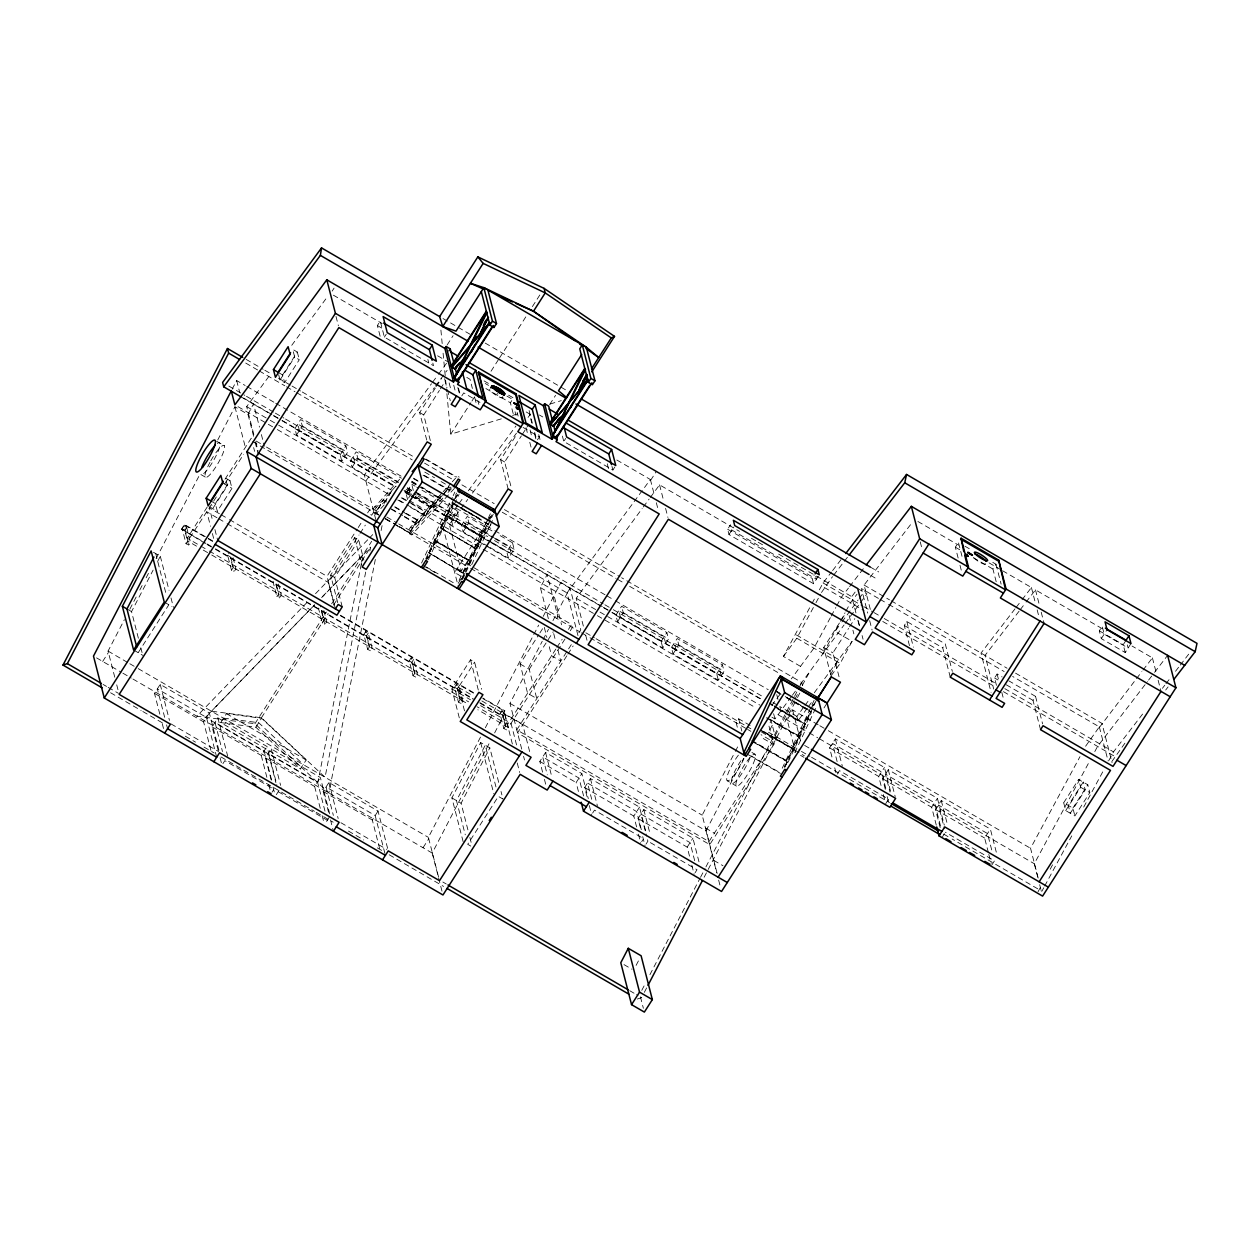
<?xml version="1.0" encoding="UTF-8"?>
<svg xmlns="http://www.w3.org/2000/svg" width="1260" height="1260" viewBox="0 0 1260 1260"><rect width="100%" height="100%" fill="white"/><g stroke="black" fill="none" stroke-linecap="round" stroke-linejoin="round"><path stroke-width="0.75" stroke-dasharray="5 3.75" d="M365.683 572.072L325.048 777.278L261.434 717.759L211.412 711.191L314.842 604.627M369.873 550.966L370.629 547.139L321.647 597.618M361.289 564.118L317.788 782.602L205.537 717.318L314.275 605.052M361.667 562.196L363.195 554.542L321.064 598.043M375.338 559.44L328.844 792.965L254.93 723.712L196.859 716.2L307.345 602.122M381.103 530.554L382.252 524.774M421.565 563.031L452.356 497.432M453.19 495.652L454.844 492.109M425.77 558.7L456.561 493.101M425.817 560.495L453.19 502.189M454.009 500.425L456.498 495.117M428.353 559.723L459.034 494.345M459.097 580.34L487.399 520.065M488.234 518.285L491.558 511.198M461.648 579.568L488.281 522.837M489.101 521.057L491.605 515.734M462.53 579.584L465.019 574.292M465.838 572.528L490.723 519.514M491.558 517.75L493.211 514.222M471.697 564.685L492.424 520.506M782.224 768.253L814.684 699.111M784.76 767.482L813.062 707.207M813.897 705.427L816.385 700.103M788.13 762.206L811.361 712.735M794.824 752.598L815.551 708.435M232.171 389.167L236.659 380.536L245.149 385.481M114.77 677.234L108.061 651.089L124.378 619.684M129.811 609.21L136.159 597.004M139.781 590.011L142.506 584.782M146.129 577.804L148.853 572.576M156.098 558.605L199.615 474.863M217.744 439.96L234.959 406.822L247.984 414.398L254.614 440.197M138.38 638.237L131.544 611.62L153.121 570.103M157.61 561.456L160.303 556.259L151.121 550.919M247.984 414.398L253.496 403.798L259.481 427.108M548.368 618.66L540.383 587.569L547.139 574.576L557.912 616.549L554.825 621.369M438.543 876.865L428.4 837.38L480.832 736.47M485.352 727.76L538.681 625.102M543.202 616.408L560.81 582.529M463.129 841.649L451.899 797.911L480.659 742.565L489.841 747.904L499.086 783.909M441.992 891.167L432.212 853.067L490.124 741.605M494.644 732.895L504.599 713.727L705.994 830.844L716.688 872.534M521.719 749.117L509.969 703.379L542.225 641.308M543.123 639.592L548.494 629.244M552.967 620.629L569.992 587.869L580.765 629.842L577.615 634.772M467.917 829.867L461.081 803.25L489.841 747.904M717.145 873.448L702.182 815.157L734.423 753.102M735.32 751.37L738.911 744.471M636.095 965.381L639.434 958.954M705.994 830.844L743.605 758.441M641.781 990.344L645.403 983.399M649.924 974.689L699.615 879.039M700.528 877.291L705.049 868.597M705.947 866.864L793.595 698.135M794.509 696.402L799.029 687.708M799.927 685.96L801.738 682.479L621.637 577.741M644.317 992.36L647.041 987.131M704.135 877.244L796.572 699.316M797.485 697.567L800.194 692.338M800.51 666.383L783.421 656.444L811.046 605.225M811.975 603.509L815.677 596.657M819.378 589.806L823.064 582.955L831.411 572.103M783.421 656.444L796.824 638.221L815.078 604.359M815.992 602.674L820.559 594.2M821.473 592.515L832.514 576.655M769.907 729.697L772.317 725.24M830.34 617.683L813.897 648.16L791.296 678.904M831.253 615.998L835.821 607.525M836.734 605.84L841.302 597.366L848.421 588.105M794.083 700.639L773.892 738.077L777.719 737.588M794.997 698.938L798.683 692.134M802.352 685.33L809.692 671.722M818.134 724.752L792.635 709.931L787.201 720.027L795.517 752.425M823.079 653.499L839.554 622.96M840.467 621.274L845.019 612.832M845.933 611.147L850.484 602.705L857.036 594.184M830.434 674.856L838.688 659.563L795.344 634.347M831.238 675.581L840.168 663.437L852.091 641.34L835.002 631.402L840.782 623.542M1038.193 878.094L1030.554 848.295L1079.993 756.63M1085.6 746.251L1099.319 726.862L1012.646 676.462M1037.72 877.054L1034.287 863.73L1089.207 761.938M1094.783 751.59L1097.57 746.408L1147.435 681.613M1038.067 891.702L1040.87 886.52M1050.178 869.258L1052.966 864.077M1083.71 807.109L1104.201 769.135M1108.847 760.505L1113.509 751.873L1144.521 711.569M1043.768 887.764L1041.894 891.23L952.15 839.034M1044.697 886.032L1071.756 835.884M1111.856 761.528L1126.534 740.912M332.168 291.107L334.073 288.115M205.427 543.533L181.55 529.106L184.48 524.522L206.514 537.327M181.708 529.736L184.48 524.522M282.634 374.945L297.313 352.028L292.714 349.366L294.683 357.052L299.281 359.714L284.618 382.63L280.019 379.969L278.05 372.283L282.634 374.945L284.618 382.63M280.019 379.969L294.683 357.052M186.669 527.467L190.575 542.698L188.59 545.155L184.795 530.381L186.669 527.467L184.102 525.987L188.008 541.202L196.497 546.131M102.674 661.437L108.407 652.475M207.175 507.055L187.236 538.209L199.112 545.108M225.02 479.194L251.244 438.197L252.016 441.205L377.433 514.143M216.342 496.944L186.023 543.659L188.59 545.155M224.737 483.824L243.621 454.324M230.013 480.674L231.982 488.36L217.318 511.276L215.35 503.591L230.013 480.674L225.414 477.997L227.398 485.683L212.72 508.599L211.932 505.528M138.19 652.68L168.856 604.753M294.903 428.542L300.636 419.58L345.917 445.914L347.571 452.34L341.838 461.302L296.557 434.968L294.903 428.542L340.184 454.876L341.838 461.302M296.557 434.968L302.29 426.006L300.636 419.58M233.037 557.676L235.966 569.095L233.982 571.552L231.43 570.055L227.635 555.298L229.509 552.384M380.142 336.247L377.386 325.537L380.252 321.064L384.379 337.129L433.503 365.699L432.59 362.124M159.831 714.199L154.476 693.346L160.209 684.385L209.333 712.955L219.555 752.755M384.379 337.129L386.284 334.136M340.184 454.876L345.917 445.914M392.332 490.66L352.075 467.255L350.438 460.829L356.17 451.883L401.436 478.202M352.075 467.255L357.808 458.309L356.17 451.883M210.893 750.346L203.6 721.901L209.333 712.955M447.158 344.957L453.049 335.743M218.216 750.566L212.137 726.878L217.87 717.916L266.994 746.487L276.822 784.744M220.736 722.594L226.469 713.648L261.56 718.247L306.18 759.985L300.447 768.947L220.736 722.594L255.827 727.209L300.447 768.947M426.731 440.055L419.674 412.555L435.314 388.096M436.37 386.458L441.583 378.315M430.322 440.575L423.722 414.902L439.378 390.458M440.417 388.82L445.646 380.677M335.38 608.848L327.017 576.308L357.194 529.153M358.234 527.53L362.407 521.026M367.605 512.899L369.684 509.638L371.038 514.899M337.711 602.642L330.64 575.143L354.643 537.642L358.706 540.005L363.872 560.18M372.976 508.993L402.05 476.532M395.939 486.045L376.393 507.323L374.677 509.985L375.732 514.096L384.946 504.063M334.12 604.327L328.545 582.624L359.021 534.996M360.077 533.358L365.337 525.136M371.637 515.293L373.748 512.001M386.662 501.968L383.418 500.078L375.37 512.647L378.614 514.553M342.232 606.832L334.703 577.505L358.706 540.005M222.925 763.654L224.831 760.662L273.955 789.232L272.034 792.209M461.822 395.892L463.743 392.899L479.966 402.349L478.06 405.326M254.93 723.712L326.403 612.029M331.663 603.808L371.668 541.312M261.434 717.759L328.23 613.399M333.522 605.115L370.629 547.139M255.827 727.209L261.56 718.247M407.61 499.558L405.956 493.133L411.689 484.171L415.044 486.124M408.571 498.062L412.382 492.093M501.338 418.84L450.733 434.196L470.878 402.712M471.949 401.058L475.13 396.081M491.038 371.227L498.456 359.62M499.511 357.966L526.034 316.528M532.397 306.589L539.816 294.998M266.868 777.31L261.261 755.449L266.994 746.487M441.835 493.148L410.555 527.2L408.854 529.861L409.909 533.957L411.61 534.965L455.033 487.699M442.244 495.558L412.272 528.192L410.555 530.854L411.61 534.965M271.136 779.798L265.529 757.922L271.262 748.976L320.386 777.53L330.214 815.803L325.426 823.268M406.192 513.324L417.58 519.955L409.531 532.523L393.262 523.058M417.58 519.955L409.689 533.153L393.419 523.688M425.455 511.387L417.564 524.585L425.455 511.387L401.042 497.18M425.439 516.017L433.314 502.819L425.439 516.017L410.791 507.497M440.338 496.44L433.298 507.449L440.181 495.826M443.016 495.117L449.064 485.683M446.197 491.022L449.222 486.313M451.048 487.179L449.048 490.313L450.891 486.549M513.182 413.627L510.394 402.775L513.466 397.987L506.93 394.191M363.825 634.505L365.699 631.591L368.251 633.071L372.173 648.302L370.172 650.759L367.621 649.262L363.825 634.505L366.392 636.001L370.172 650.759M366.392 636.001L368.251 633.071M455.395 497.763L457.474 494.534M455.537 498.33L457.616 495.085M476.264 549.202L441.945 528.759L434.7 540.099L469.019 560.527L476.123 548.635L440.701 528.16L447.82 516.269L440.559 527.609L474.878 548.037L481.981 536.146L446.434 515.12L453.679 503.779L479.713 518.931M446.576 515.671L453.679 503.779M434.842 540.65L442.087 529.326M428.841 552.589L436.086 541.249L470.405 561.677L463.144 573.016L428.841 552.589L464.53 574.166L430.227 553.738L427.124 558.59M428.983 553.14L436.086 541.249M456.97 510.505L458.608 516.931L452.876 525.877L451.238 519.451L456.97 510.505L416.729 487.1M276.302 794.698L281.09 787.232M427.266 559.156L430.369 554.305M508.142 488.959L500.614 459.616L516.269 435.157M488.281 546.478L463.129 531.846L461.491 525.42L467.224 516.458L495.731 533.043M510.788 485.809L504.661 461.979L521.356 435.897M522.412 434.259L527.625 426.116M463.129 531.846L468.862 522.884L467.224 516.458M549.659 404.57L555.566 395.356M320.26 808.353L314.654 786.492L320.386 777.53M537.437 439.866L539.343 436.873L523.105 427.439M486.454 522.837L454.671 572.497L463.129 577.411M487.494 521.215L491.636 514.411M489.715 518.207L491.778 514.962M480.595 534.98L487.841 523.656L480.737 535.547L446.434 515.12M474.737 547.47L481.981 536.146M490.975 524.475L461.27 570.906L449.348 524.491L467.759 499.448M469.019 560.527L476.123 548.635M463.003 572.449L470.263 561.125M328.545 812.306L323.19 791.453L328.923 782.507L378.047 811.062L388.269 850.878M458.183 583.317L464.389 573.615M409.232 660.901L411.091 657.988L413.658 659.484L417.564 674.698L415.579 677.155L413.012 675.659L409.232 660.901L411.784 662.398L415.579 677.155M461.428 579.033L463.507 575.788M411.784 662.398L413.658 659.484M614.801 467.035L612.895 470.027L563.771 441.457L565.677 438.464M512.489 542.792L514.143 549.218L508.41 558.18L506.756 551.754L512.489 542.792L497.401 534.019M459.301 717.869L451.867 688.937L470.531 659.767L474.595 662.13L481.556 689.251M454.624 687.298L456.482 684.385L459.049 685.881L462.955 701.111L460.971 703.553L458.419 702.072L454.624 687.298L457.191 688.795L460.971 703.553M379.606 848.453L372.314 820.024L378.047 811.062M457.191 688.795L459.049 685.881M464.499 710.845L458.451 687.346L474.595 662.13M520.049 663.926L529.231 669.265L536.776 698.591L527.594 693.252L520.049 663.926L538.839 634.567M539.878 632.945L544.052 626.425L546.872 637.418M500.015 713.711L501.889 710.798L504.441 712.278L508.363 727.508L506.378 729.949L503.811 728.469L500.015 713.711L502.583 715.192L506.378 729.949M529.231 669.265L553.235 631.764M650.601 480.391L656.334 471.429M504.819 710.813L502.047 716.026L504.819 710.813L482.785 698.009M423.029 847.728L428.762 838.766M555.849 649.089L507.591 724.5L477.083 706.765M556.904 647.451L562.149 639.261M568.433 629.417L571.583 624.503L398.695 523.955M565.015 638.977L508.363 727.508L477.855 709.758M570.26 630.788L572.355 627.511L571.583 624.503M571.3 644.648L516.773 729.839L708.97 841.617L772.978 741.62L761.072 734.706M566.842 655.814L517.545 732.847L709.742 844.625L776.27 740.675L771.167 720.767L768.758 725.224L773.75 744.628L760.678 737.021M567.882 654.176L573.142 645.971M615.888 615.211L621.621 606.249L666.902 632.583L668.54 639.009L662.807 647.971L617.542 621.637L615.888 615.211L661.169 641.545L662.807 647.971M617.542 621.637L623.275 612.675L621.621 606.249M542.587 772.159L539.831 761.434L545.564 752.472L581.868 773.577L588.294 798.635M818.339 576.261L813.566 583.726L728.989 534.539L727.634 529.231L730.501 524.759L731.855 530.066L816.433 579.238L815.519 575.71M728.989 534.539L733.777 527.074M661.169 641.545L666.902 632.583M578.434 791.485L576.135 782.539L581.868 773.577M671.423 647.514L677.155 638.552L722.421 664.87L724.075 671.297L718.342 680.258L673.06 653.924L671.423 647.514L716.688 673.832L718.342 680.258M587.002 796.54L584.672 787.516L590.404 778.554L639.529 807.125L646.018 832.403M673.06 653.924L678.793 644.978L677.155 638.552M592.594 813.109L594.499 810.133L643.624 838.703L641.702 841.68M716.688 673.832L722.421 664.87M636.583 826.922L633.796 816.07L639.529 807.125M640.379 827.6L638.064 818.559L643.797 809.597L692.921 838.168L699.41 863.462M813.566 583.726L812.196 578.419L814.117 575.426M645.986 844.168L647.892 841.176L646.034 833.947M750.125 725.461L738.691 718.814L736.155 722.767L737.966 729.776M689.503 856.154L687.188 847.13L692.921 838.168M830.797 675.029L823.725 647.53L845.649 613.289M839.034 676.715L832.907 652.869L848.563 628.425M849.602 626.787L854.831 618.628M695.095 872.739L697.016 869.746L647.892 841.176M810.621 708.797L814.763 702.324M812.826 706.12L814.905 702.875M810.967 711.569L803.864 723.46L810.967 711.569L783.31 695.488M805.108 724.059L798.005 735.95L805.108 724.059L774.569 706.419M799.234 736.549L792.13 748.44L799.234 736.549L766.694 717.617M793.375 749.038L786.272 760.93L793.375 749.038L760.835 730.107M784.413 766.379L787.516 761.528L752.094 741.053M784.555 766.946L787.516 761.528M824.008 707.899L827.111 703.048M909.468 645.655L904.286 625.495L906.822 621.526L945.268 643.891L952.324 671.391M958.135 558.038L955.348 547.202L958.419 542.399L962.136 556.857M831.931 756.961L829.6 747.873L835.333 738.911L884.441 767.482L890.978 792.902M950.26 677.171L942.732 647.845L945.268 643.891M996.188 581.71L992.943 569.063L996.014 564.26L991.1 561.409M881.039 785.515L878.708 776.443L884.441 767.482M885.308 789.422L882.551 778.68L888.284 769.718L937.408 798.289L944.307 825.127M885.701 803.675L888.568 799.202L839.459 770.632L836.593 775.12L834.262 766.033M996.455 685.33L994.565 677.99L997.101 674.037L1002.125 676.951M936.274 825.142L931.675 807.25L937.408 798.289M940.181 827.631L935.519 809.487L941.251 800.525L990.376 829.08L996.896 854.516M942.511 836.719L944.417 833.726M1040.539 729.682L1033.011 700.355L1035.547 696.386L1008.803 680.841M1130.976 643.577L1125.243 652.538L1101.319 638.615L1099.319 630.803L1102.185 626.315L1104.185 634.142L1128.11 648.049L1127.306 644.915M1101.319 638.615L1107.052 629.669M988.375 852.579L984.643 838.042L990.376 829.08M1125.243 652.538L1123.227 644.71L1126.093 640.222M991.636 865.289L994.502 860.8L945.378 832.246M1099.444 727.366L1141.859 671.596M1063.692 802.762L1078.623 779.436L1087.805 784.775L1089.821 792.587L1074.89 815.929L1065.708 810.589L1063.692 802.762L1072.874 808.101L1074.89 815.929M1065.708 810.589L1080.639 787.248L1078.623 779.436M1072.874 808.101L1087.805 784.775M253.827 434.464L246.677 406.618L270.884 373.7M291.753 345.303L327.71 296.384M375.795 519.608L364.361 475.051L431.471 383.749M432.621 382.174L437.267 375.858M438.433 374.283L446.544 363.242M365.778 480.989L434.369 387.686M435.519 386.111L447.127 370.33M457.9 504.976L442.669 525.703L458.498 587.396M459.049 503.401L463.696 497.086M468.326 490.786L515.891 426.101M472.39 493.148L516.458 433.188M528.066 417.406L530.381 414.256M577.994 635.623L567.031 592.924L632.977 503.197M634.142 501.622L650.38 479.524L616.754 459.979M583.364 626.11L576.214 598.264L642.159 508.536M643.324 506.961L649.12 499.07M650.286 497.495L659.563 484.864L739.51 531.358M771.734 705.521L780.948 693M855.95 612.943L851.76 596.657L856.721 589.9M841.932 621.967L858.123 599.965M859.273 598.39L865.368 590.105M771.908 717.176L774.963 718.956L791.28 696.764M792.43 695.205L795.879 690.511M800.478 684.243L844.058 624.976M845.224 623.385L859.194 604.375M860.359 602.784L866.486 594.452M807.203 708.277L798.005 720.799L796.887 716.436L803.848 706.955M805.014 705.38L809.66 699.064M814.306 692.732L852.091 641.34M808.369 706.702L812.968 700.45M832.608 570.559L842.153 558.149M833.695 575.127L843.161 562.81M844.342 561.267L847.901 556.652M849.618 586.577L865.037 566.512M870.314 609.383L864.077 585.049L912.161 522.569M1015.009 608.848L981.005 653.058L991.069 692.307M1016.174 607.336L1020.868 601.225M1022.049 599.713L1031.42 587.522L1002.614 570.764M1019.072 611.21L985.052 655.405L993.699 689.062M1020.238 609.683L1024.931 603.587M1026.097 602.075L1035.484 589.869L1103.272 629.291M1143.025 670.068L1152.412 657.877L1132.078 646.049M1148.616 680.069L1153.372 673.895M1154.554 672.352L1167.611 655.389M1162.413 688.322L1164.791 685.22M1165.988 683.66L1170.761 677.471M1175.533 671.265L1179.108 666.619M1180.305 665.075L1189.85 652.664M1165.705 690.008L1168.083 686.92M231.43 570.055L233.415 567.614L229.997 554.29M278.444 584.073L281.374 595.508L279.389 597.949L276.822 596.452L278.807 594.011L275.389 580.687M323.836 610.486L326.765 621.904L324.781 624.346L322.214 622.865L324.214 620.408L320.292 605.178M367.621 649.262L369.605 646.805L365.699 631.591M413.012 675.659L414.997 673.218L411.091 657.988M458.419 702.072L460.404 699.615L456.482 684.385M503.811 728.469L505.795 726.012L501.889 710.798M385.859 500.204L374.031 513.103L375.732 514.096M443.142 491.731L450.954 483.21M452.261 481.792L457.474 476.123L459.191 477.115M443.551 494.14L450.056 487.037M409.909 533.957L442.795 498.157M448.056 492.424L453.316 486.706M315.52 593.68L372.708 534.618M637.276 999.054L641.608 997.605L636.505 994.644M512.584 415.422L518.207 413.705M550.069 404.035L561.314 400.617M223.603 718.121L258.694 722.72L303.314 764.473M964.955 546.21L971.492 550.006M917.894 521.483L958.561 545.139M989.068 562.873L1000.928 569.772M955.348 547.202L960.262 550.053M973.334 557.644L992.943 569.063M1099.319 630.803L1123.227 644.71M443.016 318.544L456.514 326.403M458.199 327.38L470.012 334.246M485.195 343.082L559.44 386.253M561.125 387.245L566.197 390.19M870.219 567L878.724 571.945M870.77 575.458L877.558 579.411M864.077 585.049L889.497 599.839M891.182 600.815L1007.086 668.225M1015.56 673.155L1101.98 723.413L1112.06 762.662M878.409 598.39L861.415 588.514L867.731 613.132M880.11 599.382L886.898 603.335M888.599 604.327L1004.157 671.533M857.714 588.546L866.896 593.885M484.06 380.882L490.597 384.678M904.286 625.495L942.732 647.845M994.565 677.99L997.92 679.943M1006.267 684.794L1033.011 700.355M333.396 295.186L382.142 323.536M437.614 355.793L447.709 361.667M485.195 383.465L488.534 385.402M506.914 396.097L513.608 399.987M539.422 415.012L542.792 416.966M751.417 538.288L756.52 541.249M758.221 542.241L763.324 545.218M778.633 554.116L851.76 596.657M823.064 582.955L862.139 605.682M863.825 606.659L872.33 611.604M874.015 612.596L882.52 617.526M884.221 618.518L996.314 683.707M1004.803 688.653L1113.509 751.873M377.386 325.537L382.473 328.498M466.798 377.417L470.043 379.307L472.39 388.474M485.887 388.521L510.394 402.775M526.16 411.941L529.405 413.831L531.767 423.013M727.634 529.231L812.196 578.419M824.213 587.428L864.077 610.612M882.772 621.479L994.928 686.716M1003.433 691.661L1114.659 756.346M1080.639 787.248L1089.821 792.587M419.674 412.555L423.722 414.902M500.614 459.616L504.661 461.979M823.725 647.53L832.907 652.869M796.824 638.221L840.168 663.437M426.006 459.128L456.923 477.115M424.541 458.813L455.459 476.8M246.157 359.384L263.135 369.259M264.836 370.251L271.64 374.204M278.428 378.157L290.32 385.072M292.021 386.064L300.526 390.994M302.227 391.986L414.351 457.207M424.557 463.129L453.427 479.934M461.932 484.864L494.203 503.638M504.409 509.576L619.936 576.765M245.732 363.069L257.623 369.983M259.324 370.975L284.807 385.796M286.508 386.773L294.998 391.718M296.698 392.71L412.209 459.884M502.236 512.237L616.061 578.434M617.762 579.427L622.849 582.388M629.653 586.341L780.838 674.258M424.809 472.106L434.574 477.792M441.079 481.572L445.961 484.407M424.478 475.492L448.875 489.683M423.013 475.177L449.048 490.313M413.532 478.154L418.415 481.005M413.69 478.784L418.572 481.619M479.95 518.71L452.293 502.63L484.974 522.112M775.404 690.543L781.924 694.323M796.556 702.844L807.959 709.459M776.79 691.693L781.673 694.543M786.949 697.725L809.581 710.404M453.82 504.347L487.998 524.223M776.947 692.26L780.192 694.15M786.697 697.93L811.109 712.136M411.721 481.226L419.863 485.951M421.486 486.895L441.173 498.881L421.643 487.526M411.878 481.856L420.021 486.58M246.85 386.474L274.018 402.271M275.719 403.263L401.404 476.343M411.595 482.281L416.682 485.242M418.383 486.234L493.117 529.688M494.818 530.68L605.209 594.877M606.91 595.87L613.715 599.823M615.4 600.799L768.269 689.708M819.835 725.744L826.623 729.697M828.324 730.69L1030.554 848.295M302.29 426.006L347.571 452.34M357.808 458.309L398.065 481.714M458.608 516.931L413.343 490.597L411.689 484.171M468.862 522.884L494.014 537.516M495.7 538.492L514.143 549.218M623.275 612.675L668.54 639.009M678.793 644.978L724.075 671.297M398.57 482.69L353.304 456.356L354.942 462.782M407.279 487.667L454.104 514.978L455.742 521.404M492.865 537.516L464.357 520.947L465.995 527.357M494.534 538.492L509.623 547.265L511.276 553.691M407.452 488.297L415.579 493.038M417.202 493.983L433.487 503.449M228.832 386.08L244.802 395.356M246.487 396.349L273.672 412.146M275.373 413.138L283.862 418.084M285.563 419.06L397.656 484.265M406.145 489.195L416.335 495.117M418.036 496.109L487.667 536.602M494.471 540.556L603.162 603.776M604.863 604.769L611.651 608.706M613.352 609.698L764.521 697.615M773.01 702.544L778.097 705.505M796.887 716.436L779.798 706.498L780.916 710.86M405.484 490.738L413.611 495.463M415.249 496.409L433.141 506.819M404.019 490.423L413.784 496.094M415.406 497.038L433.298 507.449M769.545 703.033L772.805 704.923M774.428 705.868L803.722 722.894M769.687 703.584L772.947 705.474M243.716 398.128L272.16 414.666M273.861 415.642L280.649 419.596M282.35 420.588L396.065 486.722M404.555 491.652L491.148 541.989M492.833 542.966L602.312 606.659M604.012 607.651L610.817 611.604M612.517 612.596L762.19 699.647M774.333 706.639L805.25 724.626M240.817 396.758L271.861 414.808M273.53 415.784L280.255 419.69M281.941 420.667L395.136 486.502M405.169 492.329L410.177 495.243M411.847 496.219L487.982 540.493M489.652 541.469L601.65 606.596M603.351 607.588L610.155 611.541M611.856 612.533L761.528 699.583M777.861 709.081L798.005 720.799M350.438 460.829L395.703 487.163M405.956 493.133L409.311 495.07M410.996 496.046L451.238 519.451M461.491 525.42L489.998 542.005M491.668 542.966L506.756 551.754M409.279 500.535L452.876 525.877M489.967 547.454L508.41 558.18M778.019 714.688L807.503 731.84M809.203 732.816L817.661 737.746M819.346 738.722L1034.287 863.73M246.677 406.618L268.537 419.328M270.223 420.305L276.932 424.21M278.618 425.187L364.361 475.051M449.348 524.491L484.659 545.013M486.328 545.99L567.031 592.924M576.214 598.264L598.327 611.116M600.028 612.108L759.906 705.096M401.2 497.81L409.342 502.551M410.965 503.496L425.612 512.001M829.6 747.873L878.708 776.443M882.551 778.68L931.675 807.25M935.519 809.487L984.643 838.042M238.045 406.697L275.641 428.573M277.326 429.55L389.183 494.597M399.231 500.252L481.493 548.289M483.178 549.265L595.697 614.691M597.398 615.683L755.575 707.679M397.766 499.937L404.287 503.716M770.191 719.303L797.848 735.383M766.836 718.184L799.391 737.116M540.383 587.569L554.053 595.523L561.566 624.787M394.805 506.693L404.57 512.379M394.963 507.323L403.106 512.064M404.728 513.009L417.737 520.569M804.62 745.416L809.676 748.361M391.372 508.82L402.759 515.434M404.381 516.38L417.406 523.955M391.529 509.449L398.034 513.23M404.539 517.01L417.564 524.585M768.537 732.249L799.738 750.393M801.423 751.385L809.897 756.299M811.582 757.291L889.481 802.588M943.677 834.104L950.45 838.042M434.7 540.099L468.877 559.96M764.332 731.792L791.989 747.873M764.473 732.344L804.368 755.795M436.228 541.816L470.405 561.677M760.977 730.674L793.516 749.59M374.677 506.331L376.393 507.323M410.555 527.2L412.272 528.192M761.576 732.107L776.27 740.675M800.572 755.354L803.943 757.323M256.127 441.047L264.805 446.087M266.49 447.079L378.362 512.127M386.836 517.057L397.01 522.979M585.869 632.803L594.373 637.765M596.074 638.741L750.865 728.768M385.119 518.332L391.639 522.112M385.906 519.073L468.972 567.378M470.657 568.37L580.01 631.953M581.537 632.851L588.341 636.804M590.026 637.78L745.967 728.469M747.59 729.414L750.865 731.32M378.772 515.167L375.527 513.277L383.418 500.078M385.292 518.962L391.797 522.742M457.207 568.543L464.625 572.859M751.952 740.502L786.13 760.363M753.496 742.219L787.658 762.08M216.673 441.284L224.327 445.725M751.921 752.456L754.992 754.236A18.427 3.78 -59.8 0 1 743.857 779.83A18.427 3.78 -59.8 0 1 738.281 776.412A18.427 3.78 -59.8 0 1 754.992 754.236M426.226 566.969L453.883 583.049M750.976 755.827L780.271 772.852M423.124 565.63L436.133 573.206M747.873 754.488L780.413 773.419M222.799 483.021L231.982 488.36M205.254 477.067L200.655 474.406A18.427 3.78 -59.8 0 0 214.94 457.994A18.427 3.78 -59.8 0 0 217.287 443.441M738.376 755.149A18.427 3.78 -59.8 0 0 727.24 780.743L736.423 786.082M210.751 500.913L215.35 503.591M330.64 575.143L334.703 577.505M209.664 506.819L217.318 511.276M219.429 513.734L209.349 507.874L212.593 520.538M221.114 514.71L227.839 518.632M229.525 519.608L327.017 576.308M216.956 517.734L206.813 511.828L210.53 526.302M218.641 518.71L225.414 522.648M227.099 523.624L328.545 582.624M509.969 703.379L702.182 815.157M208.199 538.319L214.987 542.257M340.405 615.211L476.012 694.055M184.637 525.152L206.671 537.957M208.373 538.949L213.46 541.91M340.578 615.841L476.17 694.685M482.942 698.638L504.976 711.443M705.49 828.025L714.672 833.364M458.451 687.346L473.492 696.071M481.84 700.938L522.742 724.72L530.177 753.653M184.795 530.381L182.243 528.901L186.023 543.659M227.635 555.298L230.202 556.794L233.982 571.552M181.55 529.106L205.27 542.902M206.971 543.895L213.743 547.832M215.444 548.824L473.067 698.638M479.855 702.592L501.889 715.397M207.128 544.525L213.916 548.462M215.602 549.439L473.24 699.269M480.013 703.222L502.047 716.026M451.867 688.937L470.452 699.757M480.595 705.647L511.024 723.334L517.057 746.849M200.797 546.084L207.585 550.037M209.27 551.014L468.61 701.836M203.269 550.084L210.042 554.022M211.743 555.014L467.68 703.852M713.806 860.407L722.988 865.746M539.831 761.434L576.135 782.539M584.672 787.516L633.796 816.07M638.064 818.559L687.188 847.13M164.257 602.091L171.911 606.533M126.961 608.942L131.544 611.62M451.899 797.911L461.081 803.25M133.591 650.002L142.774 655.342M470.767 846.09L467.712 844.31L498.377 796.399L502.976 799.06L501.023 791.485M226.469 713.648L306.18 759.985M108.061 651.089L128.158 662.776M129.827 663.752L136.537 667.642M138.206 668.619L428.4 837.38M96.563 657.877L121.18 672.194M122.866 673.171L131.276 678.053M132.946 679.03L432.212 853.067M623.984 964.609L632 969.255M154.476 693.346L203.6 721.901M212.137 726.878L261.261 755.449M265.529 757.922L314.654 786.492M323.19 791.453L372.314 820.024M103.099 684.432L106.502 686.401M108.203 687.393L118.393 693.315M171.061 723.949L218.626 751.606M340.925 822.733L386.788 849.413M442.858 882.016L446.245 883.984M629.716 990.691L634.804 993.652M110.565 692.748L141.151 710.53M142.852 711.522L163.249 723.366M185.33 736.218L195.52 742.14M204.025 747.085L214.216 753.008M221.004 756.961L314.449 811.314M316.15 812.306L333.144 822.181M348.437 831.08L363.731 839.963M377.323 847.87L382.41 850.831M389.214 854.784L443.583 886.41M278.224 791.721L327.348 820.276M497.101 393.529L497.968 394.049M1152.412 657.877L1156.239 672.777M1158.145 680.227L1161.011 691.394M1099.319 726.862L1108.091 761.009M1035.484 589.869L1039.311 604.769M1041.217 612.218L1044.099 623.401M1031.42 587.522L1035.247 602.422M1037.169 609.871L1039.075 617.321M1035.547 696.386L1042.603 723.886M996.014 564.26L1001.117 584.136M997.101 674.037L998.519 679.534M1001.81 692.37L1003.7 699.709M959.994 565.267L961.853 572.497M1039.673 884.678L1041.626 892.3M920.241 541.863L922.147 549.313M991.699 849.901L987.509 833.569L938.385 804.998L944.449 828.607M988.832 854.39L991.163 863.462M906.822 621.526L913.406 647.199M941.251 800.525L947.788 825.946M940.511 826.024L934.542 802.762L885.418 774.191L890.017 792.099M869.668 620.676L872.093 630.11M858.328 620.881L859.73 626.377M862.092 635.544L863.037 639.214M857.808 620.172L859.667 627.417M849.145 615.541L851.02 622.865M852.91 630.205L853.855 633.874M888.284 769.718L895.183 796.572M885.78 788.303L881.575 771.97L832.466 743.4L837.128 761.56M887.15 796.572L888.993 803.738M883.37 794.603L884.772 800.053M835.333 738.911L842.326 766.159M801.738 682.479L802.525 685.566M792.635 709.931L801.25 743.463M776.759 694.638L778.066 699.725M773.624 713.711L774.963 718.956M738.691 718.814L741.841 731.083M721.208 675.785L719.554 669.359L674.289 643.025L675.927 649.451M659.563 484.864L663.736 501.165M665.595 508.394L667.926 517.451M650.38 479.524L654.428 495.29M656.334 502.74L658.255 510.19M665.674 643.498L664.036 637.072L618.755 610.738L620.408 617.164M718.641 880.11L720.578 887.686M611.982 466.452L612.895 470.027M607.273 463.79L608.643 469.145M694.685 860.706L690.055 842.641L640.93 814.086L645.577 832.151M691.819 865.195L694.15 874.219M562.401 436.102L563.771 441.457M643.797 809.597L649.829 833.081M641.308 829.663L636.662 811.597L587.538 783.027L591.712 799.297M642.71 836.624L645.025 845.665M538.745 434.621L540.603 441.866M638.442 834.136L640.757 843.176M529.106 410.54L532.366 423.218M534.681 432.259L536.539 439.504M534.587 434.007L536.476 441.347M585.742 635.386L587.176 640.962M530.082 429.975L531.484 435.488M526.019 427.628L527.909 434.952M529.783 442.291L531.2 447.788M517.183 412.445L518.112 416.068M515.056 411.737L516.001 415.406M553.707 633.591L555.597 640.93M557.944 650.097L560.763 661.091L551.581 655.751L548.761 644.758M590.404 778.554L597.366 805.644M640.442 996.865L643.372 1008.283M589.318 805.581L591.633 814.606M583.601 795.958L579.001 778.066L542.698 756.945L547.297 774.853M477.918 400.806L478.847 404.413M474.752 397.656L476.627 404.995M458.514 388.206L460.404 395.545M457.805 387.544L459.191 392.978M453.742 385.198L455.6 392.427M545.564 752.472L551.99 777.53M449.143 382.914L450.544 388.411M444.607 378.709L446.969 387.875M447.442 389.718L450.261 400.711M544.43 779.326L546.257 786.476M427.88 359.462L428.794 363.037M523.577 756.346L524.506 759.969M504.599 713.727L512.379 744.046M517.246 762.993L519.671 772.459M470.531 659.767L478.422 690.511M495.952 786.917L485.242 745.227L456.482 800.588L465.271 834.813M480.659 742.565L493.794 793.721M408.823 488.644L410.476 495.07M335.995 316.433L338.389 325.757M469.87 837.475L471.823 845.082M344.704 456.813L343.051 450.387L297.769 424.069L299.423 430.495M354.643 537.642L361.699 565.141M297.313 352.028L299.281 359.714M384.914 853.461L375.181 815.551L326.057 786.98L333.364 815.409M324.781 624.346L320.985 609.588L318.433 608.108L322.214 622.865M261.387 434.574L263.781 443.914M255.733 441.898L258.127 451.174M255.087 442.04L258.394 454.954M236.659 380.536L239.699 392.395M253.654 447.599L254.614 451.348M234.959 406.822L245.369 447.363M328.923 782.507L338.168 818.512M279.389 597.949L275.593 583.191L273.026 581.695L276.822 596.452M330.498 819.898L333.412 831.269M325.001 811.172L317.52 782.019L268.396 753.448L275.877 782.602M322.135 815.645L324.009 822.938M214.924 529.578L217.696 540.414M271.262 748.976L280.618 785.405M212.389 533.531L214.247 540.76M271.609 780.113L264.127 750.96L215.003 722.405L222.484 751.558M273.01 787.075L274.885 794.367M268.742 784.602L270.144 790.067M217.87 717.916L227.698 756.189M220.091 757.858L221.965 765.151M216.689 757.228L206.467 717.428L157.343 688.858L164.65 717.302M160.303 556.259L169.06 590.373M171.013 597.949L173.439 607.43M155.72 553.597L166.415 595.287M160.209 684.385L169.454 720.389M166.588 724.878L167.564 728.674M162.256 723.665L164.698 733.147M140.821 647.734L142.286 653.436M116.723 684.857L118.204 690.574M440.905 330.089L442.181 343.57M443.095 353.209L445.457 378.284M445.63 380.205L446.733 391.781M446.906 393.703L450.733 434.196M215.838 452.812A18.427 3.78 -59.8 0 1 223.729 451.238A18.427 3.78 -59.8 0 1 208.105 476.374A18.427 3.78 -59.8 0 1 210.058 462.137M210.814 460.751A18.427 3.78 -59.8 0 1 214.987 454.025M743.951 758.567A18.427 3.78 -59.8 0 1 727.24 780.743M749.952 757.638A18.427 3.78 -59.8 0 1 737.604 779.231A18.427 3.78 -59.8 0 1 731.666 779.389A18.427 3.78 -59.8 0 1 742.975 757.811M502.583 396.711A7.828 1.559 32.6 0 1 498.613 396.648A7.828 1.559 32.6 0 1 490.093 390.395M489.731 389.702A7.828 1.559 32.6 0 1 489.809 389.277M985.509 563.677A7.828 1.559 32.6 0 1 981.131 562.921A7.828 1.559 32.6 0 1 973.429 557.582M391.277 491.51L383.386 504.709L391.277 491.51M1083.222 782.098L1068.291 805.439L1070.291 813.251L1085.222 789.926L1083.222 782.098"/><path stroke-width="1.5" d="M967.066 555.991C967.759 555.44 963.916 553.235 967.144 555.014M967.223 556.306L968.026 556.259L966.467 555.298M240.817 396.758L223.729 386.82L320.371 255.37L321.536 247.905L439.63 316.591L442.733 326.529L455.994 331.144L483.84 287.642L533.5 311.236L586.341 347.256L598.721 357.557L585.995 348.516M504.488 394.632C504.646 391.072 495.558 385.402 491.857 386.379C493.038 389.498 506.425 397.987 503.937 392.474M492.928 385.891L491.857 387.544L495.148 388.789L496.219 387.135L491.935 385.938L497.306 391.325M849.082 555.109L904.743 482.785L906.554 474.453L1197 643.372L1195.189 651.688L1174.021 679.203M517.608 408.634C514.127 406.775 519.12 409.342 517.561 407.61M467.555 573.52L463.397 582.356L461.695 581.364L457.27 588.262M778.806 678.242L743.841 752.708L745.558 753.701M455.584 376.283L487.084 312.37M471.35 352.123L474.752 345.209M479.005 336.577L488.376 317.567M454.577 377.464L486.486 311.787L451.348 366.676L455.411 369.038L458.514 364.203M480.564 332.561L487.384 318.733M585.538 369.637L554.022 433.55L552.573 434.684L587.695 379.795M579.017 389.812L586.688 374.267M570.638 407.657L572.355 404.192M578.308 392.096L586.829 374.834M102.076 687.803L63 665.075L227.461 348.516L242.755 357.399M63 665.075L67.331 663.626L228.643 353.131L227.461 348.516M122.362 606.28L151.121 550.919L164.257 602.091L133.591 650.002L122.362 606.28L126.961 608.942L136.726 646.963M126.961 608.942L153.925 557.046M628.283 948.308L620.786 962.734L631.543 1004.645L644.364 1012.095L652.349 999.605L641.104 955.757L628.283 948.308L639.544 992.14L652.349 999.605M647.955 985.383L702.324 880.724M581.191 802.226L583.49 811.172L721.555 891.466L831.411 719.806L827.111 703.048L840.452 682.211L831.269 676.872L817.945 697.772L822.229 714.467L718.106 877.181M273.452 369.605L288.115 346.689L290.099 354.375L275.436 377.291L273.452 369.605L278.05 372.283L290.619 352.642M206.167 498.251L220.831 475.335L222.799 483.021L208.136 505.937L206.167 498.251L210.751 500.913L223.319 481.273M782.051 676.841L782.995 680.495L781.279 679.502L748.928 748.409L750.645 749.401L746.219 756.315L251.181 468.421L246.881 451.647L335.412 313.315L326.797 279.799L234.864 404.854L231.273 390.884L93.492 656.098L104.265 697.993L442.969 894.978L520.159 774.349L547.187 790.067L552.919 781.106M104.265 697.993L251.181 468.421M164.698 733.147L170.431 724.185L119.18 694.386L260.363 473.76L256.064 456.986L338.861 327.616L480.233 409.831L485.966 400.885L478.548 371.968L485.447 401.704L523.026 423.565L515.608 394.648L478.012 372.802M439.63 316.591L477.839 256.882L544.068 288.367L614.518 336.373L591.806 371.873M442.733 326.529L483.147 263.387L477.839 256.882M432.117 360.344L429.377 349.634L432.243 345.145L383.119 316.591L387.245 332.656L436.37 361.21L432.243 345.145M446.166 346.5L454.781 380.016L453.505 382L444.906 348.469L446.166 346.5L450.23 348.863L453.883 363.085M448.954 350.831L450.23 348.863M451.19 366.046L486.328 311.157M457.317 365.18L454.954 369.007L465.208 357.068M484.187 323.206L486.25 319.977M469.87 346.437L476.075 336.751M483.305 325.442L488.47 317.378M454.12 377.433L489.242 322.544M489.778 322.843L454.277 378.063L458.341 380.425L493.463 325.521L493.967 327.49L496.503 323.521L487.888 290.005M493.967 327.49L489.904 325.127L492.44 321.158L483.84 287.642L470.421 283.295L484.438 289.501M457.632 379.481L458.577 378.016M213.822 761.717L219.555 752.755L339.145 822.308L333.412 831.269M492.266 326.513L458.167 379.795L458.829 382.378L457.569 384.363L485.966 400.885M456.529 396.05L451.206 404.381L455.254 406.744L460.593 398.412M478.564 396.837L472.909 374.834L475.776 370.345L466.027 364.691M382.095 544.54L377.795 527.783L431.266 444.245L427.203 441.882L373.732 525.42L378.047 542.194L362.171 566.984L366.235 569.347L422.226 481.84L417.926 465.082L494.802 509.796L499.117 526.554L458.987 589.255M335.38 608.848L338.184 604.485L342.232 606.832L336.908 615.179L215.177 544.383M515.97 303.471L533.5 311.236L545.234 292.903L544.068 288.367M490.833 387.828L491.935 385.938M491.132 387.544L492.455 385.812M492.329 387.639L493.4 385.969M492.975 387.859L494.03 386.19M493.605 388.08L494.676 386.426M494.377 388.442L495.448 386.773M495.148 388.789L495.999 389.261L497.07 387.592M495.999 389.261L496.849 389.718L497.92 388.048M497.716 390.253L498.787 388.584M504.724 393.372L503.653 395.041L498.582 390.789L499.653 389.12M499.401 391.356L500.472 389.686M500.236 391.939L501.291 390.269L499.653 389.12M500.96 392.506L502.031 390.836M501.685 393.073L502.756 391.403L501.307 390.269M502.283 393.608L503.338 391.939M502.866 394.128L503.921 392.474L502.772 391.419M503.26 394.585L504.331 392.915M503.842 395.388L504.913 393.718M453.316 486.706L458.231 479.036L459.931 480.028L455.033 487.699M515.608 394.648L516.143 393.829L478.548 371.968M518.144 404.995L518.332 405.799L513.986 403.043L518.6 405.389M421.391 567.394L425.817 560.495L427.518 561.487L423.108 568.386M516.143 393.829L523.562 422.73L517.828 431.692L659.201 513.923L576.403 643.293M537.926 431.377L532.271 409.358L535.138 404.87L518.915 395.435L525.971 422.951L542.209 432.401L535.138 404.87M544.619 403.751L553.235 437.283L551.959 439.252L543.359 405.736L544.619 403.751L548.683 406.114L552.337 420.336M581.71 354.517L558.511 390.757L566.748 397.625M549.644 423.313L584.782 368.408M494.802 509.796L508.142 488.959L512.206 491.321L496.283 516.191M537.469 443.126L532.145 451.458L536.193 453.82L541.532 445.489M554.258 424.541L553.408 426.274L564.937 412.823M555.77 422.431L553.707 425.659L555.25 431.676M559.03 418.226L553.865 426.29L549.801 423.943L584.939 369.038L553.093 434.999M566.26 406.917L571.426 398.853M582.797 381.087L586.924 374.63M580.151 386.552L587.38 375.275M591.491 368.834L611.289 337.916L614.518 336.373M580.451 389.623L587.68 378.315M587.853 380.425L552.731 435.314L556.778 437.677L591.916 382.788M588.231 380.111L550.415 424.526L553.408 426.274M588.357 382.378L590.893 378.425L582.293 344.893L579.758 348.863L588.357 382.378L592.42 384.741L594.956 380.788L586.341 347.256L483.84 287.642M557.014 435.298L556.085 436.748L557.282 439.63L556.022 441.614L866.329 622.078L857.714 588.546L567.835 419.974M556.621 437.047L589.696 385.387M611.51 464.672L608.769 453.962L611.635 449.474L565.898 422.887M382.536 859.824L388.269 850.878L439.519 880.677L521.908 751.921M489.226 820.543L491.337 817.236M583.49 811.172L589.223 802.226M815.062 573.93L817.929 569.457L733.367 520.27L734.722 525.577L819.299 574.765L817.929 569.457M780.349 675.848L784.649 692.606L744.518 755.307L740.203 738.549L780.349 675.848L827.111 703.048L817.945 697.772L831.269 676.872M866.234 564.968L911.342 506.347L919.658 538.745L855.256 639.371L864.439 644.71L872.581 632L911.815 654.822L914.35 650.869L875.117 628.047L928.841 544.084M631.543 1004.645L639.544 992.14M963.806 551.722L961.081 538.24L998.676 560.101L1006.094 589.019L1175.927 687.787L1042.603 896.112L939.031 835.884L936.731 826.938M968.074 552.998L972.5 555.124L967.9 552.132M961.081 538.24L968.515 567.158L962.782 576.119L923.107 553.045M964.735 555.329L967.979 567.992L1005.559 589.853L998.676 560.101M1006.094 589.019L1000.361 597.965L1170.194 696.733M989.51 699.993L1040.035 621.038M1044.099 623.401L996.093 698.402L1004.63 703.363L1002.109 707.332L950.26 677.171L952.796 673.218L992.029 696.04M939.031 835.884L944.764 826.922L1048.336 887.15M1128.96 635.749L1130.976 643.577L1107.052 629.669L1105.052 621.841L1128.96 635.749L1126.093 640.222L1105.367 628.173M1039.153 881.811L1110.485 770.364L1040.539 729.682L1043.075 725.728L1113.021 766.395L1161.011 691.394M321.536 247.905L222.611 382.457L223.729 386.82M845.728 553.502L906.554 474.453M489.715 322.56L452.812 365.542L451.962 367.274L454.954 369.007M451.962 367.274L488.849 324.293M455.805 367.29L459.648 362.801M588.152 379.827L550.415 424.526M556.81 421.549L560.668 417.076M412.177 471.571L417.438 465.838L419.155 466.83L424.053 459.16L422.352 458.167M966.735 554.857L965.569 554.321M517.655 408.177C514.301 406.319 518.962 408.067 517.01 408.067M504.488 394.632L499.055 392.395M517.844 409.279L517.718 408.46M501.952 297.266L512.473 301.927M483.147 263.387L545.234 292.903L611.289 337.916M517.702 409.012L516.884 408.508M904.743 482.785L1195.189 651.688M911.342 506.347L1184.699 665.327M960.561 539.075L998.14 560.936M967.932 552.683L972.279 555.455M919.658 538.745L968.515 567.158M965.837 571.316L1003.433 593.177M492.44 321.158L496.503 323.521M590.893 378.425L594.956 380.788M581.411 399.042L870.219 567M320.371 255.37L468.027 341.239M478.138 347.13L565.819 398.113M575.962 404.019L869.085 574.481M326.797 279.799L444.906 348.469M450.639 351.808L457.396 355.73M469.192 362.596L543.359 405.736M549.108 409.075L557.629 414.036M383.639 323.032L429.377 349.634M464.783 370.109L472.909 374.834M519.293 401.798L532.271 409.358M563.031 427.36L608.769 453.962M514.269 402.98L518.443 405.405M513.986 403.043L518.332 405.799M869.872 616.549L879.055 621.889M995.983 689.881L1000.031 692.244M1116.958 760.237L1126.141 765.576M454.781 380.016L458.829 382.378M553.235 437.283L557.282 439.63M335.412 313.315L453.505 382M523.562 422.73L551.959 439.252M483.305 405.043L520.9 426.904M860.596 631.039L668.383 519.262L588.121 644.679L742.738 734.596M228.643 353.131L239.526 359.447M459.538 491.29L493.715 511.166M782.665 679.219L816.827 699.08M459.68 491.857L493.857 511.733M782.806 679.77L816.968 699.647M495.747 513.45L494.046 512.458L493.101 508.788M818.874 701.363L817.157 700.371L816.228 696.701M422.226 481.84L499.117 526.554M784.649 692.606L831.411 719.806M811.361 749.338L895.639 798.352L889.906 807.314L805.628 758.299M892.773 802.841L941.897 831.395M891.182 803.581L938.59 831.143M890.741 806.022L939.85 834.592M850.138 782.995L853.524 784.964M858.611 787.925L861.997 789.894M865.384 791.863L868.77 793.832M873.842 796.792L877.244 798.761M945.898 838.688L950.985 841.649M961.144 847.555L966.231 850.516M969.617 852.484L974.689 855.43M984.863 861.352L989.935 864.297M258.599 453.033L380.331 523.829M466.31 573.835L578.938 639.34M246.881 451.647L377.795 527.783M464.83 578.403L740.203 738.549M786.524 770.269L784.807 769.277L780.397 776.176L782.098 777.168M217.696 540.414L339.428 611.21M519.388 755.89L460.231 721.476L478.894 692.323L482.942 694.669L466.814 719.885L531.09 757.276L525.892 765.387L727.288 882.52M550.053 785.578L586.357 806.699M622.125 832.34L627.197 835.301M673.817 862.407L677.203 864.376M67.331 663.626L101.414 683.44M447.946 884.977L628.015 989.698M446.985 888.379L628.772 994.108M167.564 728.674L216.689 757.228M336.278 826.781L385.402 855.351M252.457 782.87L255.843 784.838M267.703 791.737L271.089 793.706M966.735 555.44L967.916 556.416L965.885 555.014M496.849 389.718L498.582 390.789M516.836 407.736L516.001 406.948M533.5 311.236L574.859 340.609M579.631 343.996L582.813 346.264M967.05 554.652L967.68 555.566M966.278 554.983L965.68 554.148M517.97 408.649L516.537 408.492M1167.611 655.389L1175.927 687.787M611.635 449.474L615.762 465.538L566.638 436.984L563.881 426.274M481.304 291.595L489.904 325.127M475.776 370.345L482.832 397.861L466.609 388.426L462.373 371.92M460.01 362.738L460.955 366.408M455.254 368.408L456.797 374.425M458.923 488.927L459.869 492.581L458.167 491.589L457.223 487.935M201.789 467.381A18.427 3.78 -59.8 0 1 215.287 445.221M974.878 553.912A7.828 1.559 32.6 0 1 986.202 561.314M202.876 466.862A18.427 3.78 -59.8 0 0 215.145 440.386A18.427 3.78 -59.8 0 0 198.796 460.924A18.427 3.78 -59.8 0 0 202.876 466.862M976.72 555.298A7.828 1.559 32.6 0 0 987.556 560.779A7.828 1.559 32.6 0 0 978.768 553.408A7.828 1.559 32.6 0 0 976.72 555.298"/></g></svg>
